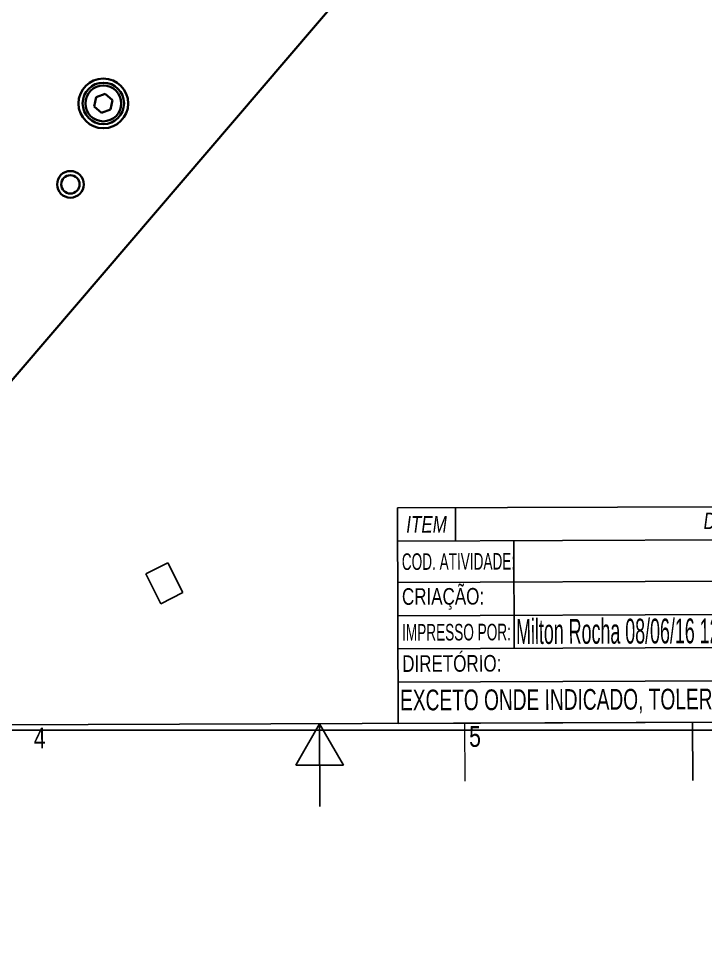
# Model space of a CAD drawing. Header units: millimetres. Extents: x -605 to 8012, y -2292 to 5879.
# Drawn here: x 5045 to 5459, y 1131 to 1692 of the extents above; entities that cross this region are included whole.
import ezdxf
from ezdxf.enums import TextEntityAlignment as Align

# ---------------------------------------------------------------- set-up
doc = ezdxf.new("R2010")
doc.units = ezdxf.units.MM
doc.header["$LTSCALE"] = 5
doc.layers.get('0').update_dxf_attribs({"lineweight": 25})
doc.layers.add('Arestas Visíveis', color=7, linetype='Continuous', lineweight=35)
doc.layers.add('Legenda', color=7, linetype='Continuous', lineweight=25)
for name, color, linetype, lineweight, true_color in [('Dimensão', 7, 'Continuous', 18, 0x006400), ('Legenda Texto', 7, 'Continuous', 25, 0x000080), ('Linha de Centro de Dobras', 7, 'Continuous', 18, 0x0000a0), ('Texto', 1, 'Continuous', 30, 0xff0000)]:
    doc.layers.add(name, color=color, linetype=linetype, lineweight=lineweight, true_color=true_color)
doc.styles.get("Standard").update_dxf_attribs({"font": 'SwissCL.ttf'})
doc.styles.add('Texto_1_5 - LNLS', font='SwissCL.ttf')
doc.styles.add('Texto_2_5 - LNLS', font='SwissCL.ttf')
doc.styles.add('Texto_2_5_COTA - LNLS', font='SwissCLI.ttf')
doc.styles.add('Texto_3 - LNLS', font='SwissCL.ttf')
doc.styles.add('Texto_4 - LNLS', font='SwissCL.ttf', dxfattribs={"width": 0.85})
doc.dimstyles.new('PADRAO-LNLS', dxfattribs={"dimscale": 5, "dimtxt": 2.5, "dimasz": 2.5, "dimexe": 1, "dimexo": 1, "dimgap": 0.25, "dimtad": 1, "dimdec": 1, "dimrnd": 1e-08, "dimzin": 0, "dimtxsty": 'Texto_2_5_COTA - LNLS', "dimcen": 0.09, "dimdle": 4, "dimclrd": 98, "dimclre": 98, "dimclrt": 1, "dimadec": 1, "dimazin": 0, "dimtfac": 0.6, "dimtdec": 3, "dimtmove": 0, "dimatfit": 3, "dimfxl": 1, "dimtolj": 1, "dimtzin": 0, "dimlwd": 15, "dimlwe": 15, "dimarcsym": 0})

# ---------------------------------------------------------------- blocks, each defined once
blk = doc.blocks.new('Borders A3')
at = {"layer": 'Legenda'}
for p, q in [((25, 10), (410, 10)), ((217.5, 10), (214.61, 5)), ((217.5, 10), (217.5, 0)), ((217.5, 10), (220.39, 5)), ((262.5, 10), (262.5, 3)), ((220.39, 5), (214.61, 5))]:
    blk.add_line(p, q, dxfattribs=at)
at = {"layer": 'Linha de Centro de Dobras'}
blk.add_line((235, 10), (235, 3), dxfattribs=at)
at = {"layer": 'Legenda', "color": 236, "true_color": 0x800040, "char_height": 2.5, "attachment_point": 2, "style": 'Texto_2_5 - LNLS'}
for s, insert in [('4', (183.75, 9.64)), ('5', (236.25, 9.64))]:
    blk.add_mtext(s, dxfattribs=dict(at, insert=insert))
blk = doc.blocks.new('Title Blocks Legenda_CNPEM_LNLS')
at = {"layer": 'Legenda'}
for p, q in [((55, 146.23), (55, 120.23)), ((55, 146.23), (238, 146.23)), ((62, 142.23), (62, 146.23)), ((55, 142.23), (238, 142.23)), ((69, 142.23), (69, 129.23)), ((55, 137.23), (223, 137.23)), ((55, 133.23), (109, 133.23)), ((55, 129.23), (223, 129.23)), ((238, 125.23), (55, 125.23)), ((55, 120.23), (238, 120.23))]:
    blk.add_line(p, q, dxfattribs=at)
at = {"layer": 'Legenda Texto'}
for s, insert, char_height, width, attachment_point, style in [('\\fSwis721 LtCn BT|b0|i1;\\H2.0000;DESCRIÇÃO', (98, 144.23), 2, 74.5403, 5, 'Texto_1_5 - LNLS'), ('\\fSwis721 LtCn BT|b0|i1;\\H2.0000;ITEM', (58.5, 144.23), 2, 9.7933, 5, 'Texto_1_5 - LNLS'), ('\\fSwis721 LtCn BT|b0|i0;\\W0.80;\\H2.0000;COD. ATIVIDADE:', (55.5, 139.73), 2, 13.3892, 4, 'Texto_1_5 - LNLS'), ('\\fSwis721 LtCn BT|b0|i0;\\H2.0000;CRIAÇÃO:', (55.5, 135.23), 2, 9.6465, 4, 'Texto_1_5 - LNLS'), ('\\fSwis721 LtCn BT|b0|i0;\\W0.70;Milton Rocha 08/06/16 12:56', (69.25, 131.24), 3, 39.6809, 4, 'Texto_3 - LNLS'), ('\\fSwis721 LtCn BT|b0|i0;\\W0.80;\\H2.0000;IMPRESSO POR:', (55.5, 131.2), 2, 13.3654, 4, 'Texto_1_5 - LNLS'), ('\\fSwis721 LtCn BT|b0|i0;\\H2.0000;DIRETÓRIO:', (55.5, 127.43), 2, 11.2726, 4, 'Texto_1_5 - LNLS')]:
    blk.add_mtext(s, dxfattribs=dict(at, insert=insert, char_height=char_height, width=width, attachment_point=attachment_point, style=style))
at = {"layer": 'Legenda Texto', "lineweight": 30, "flags": 104}
for tag, height, width, p in [('PROJECT', 3.5, 0.8, (169.44, 139.65)), ('FILENAME', 5, 0.7, (175, 133.25)), ('AUTHOR', 2.5, 0.7, (80.98, 135.23)), ('CREATION_DATE', 2.5, 0.8, (100.99, 135.23))]:
    blk.add_attdef(tag, text='', height=height, dxfattribs=dict(at, width=width)).set_placement(p, align=Align.MIDDLE_CENTER)
blk.add_attdef('COST_CENTER', text='', height=3, dxfattribs=at).set_placement((81, 139.73), align=Align.MIDDLE_CENTER)
at = {"layer": 'Legenda Texto', "lineweight": 30, "width": 0.8, "flags": 104}
blk.add_attdef('FILENAME_AND_PATH', text='', height=2, dxfattribs=at).set_placement((66.93, 127.03), align=Align.MIDDLE_LEFT)
at = {"layer": 'Texto', "color": 236, "true_color": 0x800040, "insert": (146.31, 122.67), "char_height": 2.5, "width": 182.7014, "attachment_point": 5, "style": 'Texto_4 - LNLS'}
blk.add_mtext('\\fSwis721 LtCn BT|b0|i0;\\W0.90;\\H2.5000;EXCETO ONDE INDICADO, TOLERÂNCIAS DIMENSIONAIS E GEOMÉTRICAS CONFORME \\fSwis721 LtCn BT|b0|i0;\\W0.90;\\H2.5000;NBR ISO 2768-fH\\fSwis721 LtCn BT|b0|i0;\\W0.90;\\H2.5000; E CLASSE DE ACABAMENTO MELHOR QUE \\fSwis721 LtCn BT|b0|i0;\\W0.90;\\H2.5000;N8 (Ra 3,2\\fSymbol|b0|i0;\\W0.90;\\H2.5000;m\\fSwis721 LtCn BT|b0|i0;\\W0.90;\\H2.5000;m)\\fSwis721 LtCn BT|b0|i0;\\W0.90;\\H2.5000;.', dxfattribs=at)
blk = doc.blocks.new('*D29')
at = {"layer": 'Defpoints', "color": 0, "linetype": 'Continuous', "transparency": 16777216}
for p in [(5101.32, 2083.83), (5040.88, 2036.1), (5098.36, 1963.31)]:
    blk.add_point(p, dxfattribs=at)
at = {"layer": 'Dimensão', "color": 98, "linetype": 'Continuous', "lineweight": 15, "transparency": 16777216}
for p, q in [((5093.57, 2093.64), (5085.82, 2103.45)), ((5044.8, 2039.2), (5105.24, 2086.93)), ((5102.28, 1966.41), (5162.72, 2014.14)), ((5166.54, 2001.23), (5174.29, 1991.42)), ((5376.08, 1735.87), (5174.29, 1991.42)), ((5830.08, 1735.87), (5376.08, 1735.87))]:
    blk.add_line(p, q, dxfattribs=at)
at = {"layer": 'Dimensão', "color": 98, "linetype": 'Continuous', "transparency": 16777216}
for points in [[(5095.2, 2094.93), (5091.93, 2092.35), (5101.32, 2083.83)], [(5168.18, 2002.52), (5164.91, 1999.94), (5158.8, 2011.04)]]:
    blk.add_solid(points, dxfattribs=at)
at = {"layer": 'Dimensão', "color": 1, "linetype": 'Continuous', "lineweight": 18, "transparency": 16777216, "insert": (5609.33, 1793.82), "char_height": 500, "attachment_point": 5, "style": 'Texto_2_5_COTA - LNLS'}
blk.add_mtext('\\A1;{\\H12.45;55,7 - (Centro Bloco Laminas e Centro Camara de Vacuo)}', dxfattribs=at)

msp = doc.modelspace()

# ---------------------------------------------------------------- linework, layer by layer
for p, q in [((5134.71483, 1363.60914), (5121.32771, 1356.84268)), ((5143.81803, 1345.59889), (5134.71483, 1363.60914)), ((5121.32771, 1356.84268), (5130.43091, 1338.83243)), ((5130.43091, 1338.83243), (5143.81803, 1345.59889)), ((4273.4571, 1262.61194), (8011.51868, 1262.61194))]:
    msp.add_line(p, q)
at = {"layer": 'Arestas Visíveis'}
for p, q in [((4960.05673, 1379.45679), (5509.14379, 2021.1347)), ((5090.33911, 1638.68698), (5091.39657, 1644.36281)), ((5091.39657, 1644.36281), (5096.84072, 1646.28494)), ((5096.84072, 1646.28494), (5101.22741, 1642.53123)), ((5094.72579, 1634.93327), (5090.33911, 1638.68698)), ((5101.22741, 1642.53123), (5100.16994, 1636.8554)), ((5100.16994, 1636.8554), (5094.72579, 1634.93327))]:
    msp.add_line(p, q, dxfattribs=at)
for centre, radius in [((5095.78326, 1640.6091), 15), ((5095.78326, 1640.6091), 12.5), ((5095.78326, 1640.6091), 10.83333), ((5075.93846, 1591.78327), 8.03917), ((5075.93846, 1591.78327), 5.53917)]:
    msp.add_circle(centre, radius, dxfattribs=at)

# ---------------------------------------------------------------- block references
at = {"xscale": 5, "yscale": 5, "zscale": 5, "rotation": 0.2141206807140088}
for name, p in [('Borders A3', (4138.8266, 1212.44256)), ('Title Blocks Legenda_CNPEM_LNLS', (5000.88038, 664.48951))]:
    msp.add_blockref(name, p, dxfattribs=at)

# ---------------------------------------------------------------- dimensions: what is measured, and where the dimension line sits
at = {"layer": 'Dimensão', "color": 98, "linetype": 'Continuous', "lineweight": 18, "true_color": 0x006400}
dim = msp.add_linear_dim(base=(5101.31549, 2083.83002), p1=(5098.358, 1963.31148), p2=(5040.87693, 2036.10499), angle=308.2962271, text='{\\H12.45;<> - (Centro Bloco Laminas e Centro Camara de Vacuo)}', dimstyle='PADRAO-LNLS', override={"dimscale": 5, "dimtxt": 100, "dimgap": 10, "dimtih": 1, "dimtoh": 1, "dimdec": 1, "dimlfac": 0.6, "dimpost": '', "dimtol": 0, "dimlim": 0, "dimtp": 0, "dimtm": 0, "dimtdec": 3, "dimtofl": 0, "dimtmove": 1, "dimatfit": 2}, dxfattribs=at)
dim.commit()
dim.dimension.update_dxf_attribs({"geometry": '*D29', "text_midpoint": (5381.54912, 1735.87204), "dimtype": 160})

doc.saveas('drawing.dxf')
